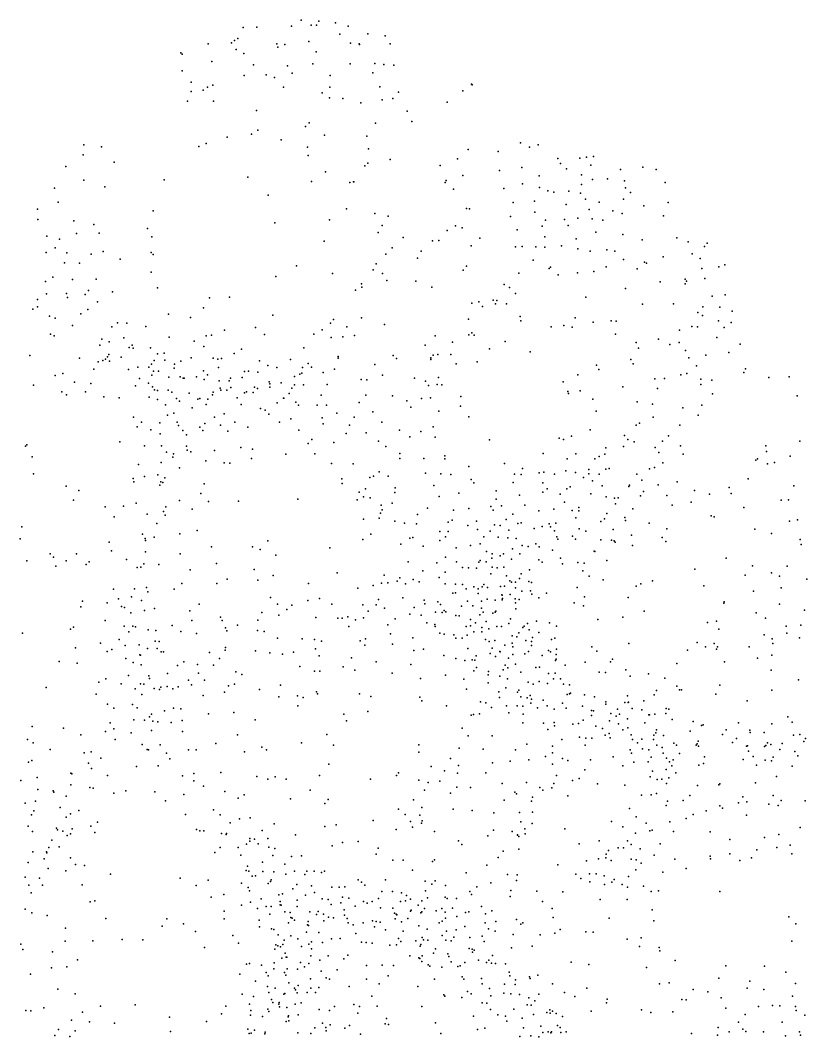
# Model space of a CAD drawing. Header units: millimetres. Extents: x -60275265 to 22802890, y -38578442 to 24337084.
# Drawn here: x -18734378 to -16140378, y -18662304 to -15312304 of the extents above; entities that cross this region are included whole.
import ezdxf

# ---------------------------------------------------------------- set-up
doc = ezdxf.new("R2010")
doc.units = ezdxf.units.MM
doc.header["$MEASUREMENT"] = 0
doc.layers.add('particles', color=7, linetype='Continuous', true_color=0x000000)

msp = doc.modelspace()

# ---------------------------------------------------------------- linework, layer by layer
at = {"layer": 'particles', "color": 93, "true_color": 0x67d435}
for p in [(-17999378, -15336304), (-17954378, -15334304), (-17839378, -15331304), (-17808378, -15312304), (-17775378, -15328304), (-17757378, -15328304), (-17749378, -15315304), (-17694378, -15320304), (-17653378, -15331304), (-18017378, -15372304), (-17680378, -15358304), (-17588378, -15357304), (-17530378, -15363304), (-18114378, -15390304), (-18037378, -15386304), (-18028378, -15378304), (-18022378, -15408304), (-17888378, -15389304), (-17884378, -15401304), (-17861378, -15392304), (-17782378, -15382304), (-17645378, -15387304), (-17616378, -15389304), (-17615378, -15392304), (-17514378, -15390304), (-18204378, -15419304), (-18200378, -15423304), (-17997378, -15421304), (-17758378, -15416304), (-18102378, -15448304), (-17965378, -15459304), (-17853378, -15462304), (-17769378, -15455304), (-17646378, -15455304), (-17565378, -15454304), (-17535378, -15458304), (-17502378, -15460304), (-18200378, -15479304), (-17996378, -15494304), (-17923378, -15492304), (-17895378, -15500304), (-17837378, -15486304), (-17712378, -15494304), (-17571378, -15485304), (-18170378, -15516304), (-18131378, -15542304), (-18117378, -15532304), (-18099378, -15526304), (-17866378, -15532304), (-17713378, -15532304), (-17548378, -15531304), (-17246378, -15522304), (-17243378, -15525304), (-18170378, -15547304), (-17738378, -15551304), (-17714378, -15568304), (-17670378, -15570304), (-17540378, -15574304), (-17505378, -15570304), (-17487378, -15549304), (-17274378, -15544304), (-18183378, -15579304), (-18097378, -15578304), (-17955378, -15609304), (-17611378, -15584304), (-17326378, -15582304), (-17458378, -15611304), (-17950378, -15674304), (-17793378, -15662304), (-17781378, -15650304), (-17562378, -15651304), (-17442378, -15645304), (-18052378, -15697304), (-17971378, -15687304), (-17874378, -15706304), (-17731378, -15690304), (-17591378, -15694304), (-18524378, -15722304), (-18466378, -15729304), (-18145378, -15728304), (-18121378, -15718304), (-17787378, -15730304), (-17585378, -15736304), (-17257378, -15738304), (-17158378, -15744304), (-17084378, -15716304), (-17054378, -15730304), (-17026378, -15722304), (-18527378, -15755304), (-17785378, -15757304), (-17514378, -15771304), (-17292378, -15769304), (-16961378, -15767304), (-16888378, -15766304), (-16866378, -15763304), (-16843378, -15761304), (-18584378, -15794304), (-18424378, -15779304), (-17727378, -15811304), (-17597378, -15792304), (-17588378, -15783304), (-17349378, -15791304), (-17153378, -15807304), (-17080378, -15797304), (-16952378, -15784304), (-16932378, -15802304), (-16852378, -15789304), (-16754378, -15804304), (-16680378, -15796304), (-16637378, -15804304), (-18525378, -15839304), (-18260378, -15838304), (-17984378, -15829304), (-17774378, -15843304), (-17635378, -15844304), (-17634378, -15844304), (-17329378, -15840304), (-17274378, -15823304), (-17022378, -15825304), (-16883378, -15821304), (-16846378, -15837304), (-16797378, -15834304), (-16741378, -15841304), (-18621378, -15865304), (-18455378, -15861304), (-17647378, -15846304), (-17333378, -15847304), (-17305378, -15868304), (-17139378, -15866304), (-17077378, -15851304), (-17021378, -15863304), (-16994378, -15874304), (-16974378, -15878304), (-16925378, -15875304), (-16883378, -15853304), (-16738378, -15864304), (-16607378, -15847304), (-18609378, -15911304), (-17916378, -15888304), (-17108378, -15912304), (-17038378, -15908304), (-16886378, -15882304), (-16870378, -15902304), (-16825378, -15911304), (-16744378, -15901304), (-16721378, -15879304), (-18677378, -15934304), (-18296378, -15940304), (-17658378, -15933304), (-17262378, -15932304), (-17252378, -15933304), (-17037378, -15944304), (-16933378, -15919304), (-16857378, -15936304), (-16780378, -15940304), (-16677378, -15924304), (-16597378, -15913304), (-18676378, -15969304), (-18557378, -15973304), (-17714378, -15970304), (-17565378, -15949304), (-17521378, -15958304), (-17117378, -15959304), (-17002378, -15971304), (-16939378, -15968304), (-16895378, -15964304), (-16848378, -15966304), (-16813378, -15971304), (-16749378, -15949304), (-16612378, -15956304), (-18491378, -15985304), (-18314378, -15998304), (-17894378, -15980304), (-17554378, -16011304), (-17540378, -15988304), (-17326378, -16005304), (-17299378, -15989304), (-17276378, -15996304), (-17095378, -16003304), (-17013378, -15991304), (-16927378, -15988304), (-16836378, -16010304), (-18647378, -16023304), (-18605378, -16033304), (-18549378, -16015304), (-18474378, -16014304), (-18300378, -16026304), (-17732378, -16040304), (-17471378, -16028304), (-17374378, -16039304), (-17353378, -16038304), (-17218378, -16030304), (-17004378, -16026304), (-16900378, -16032304), (-16746378, -16018304), (-16683378, -16035304), (-16568378, -16029304), (-16531378, -16042304), (-18649378, -16077304), (-18619378, -16062304), (-18580378, -16078304), (-18461378, -16074304), (-18302378, -16077304), (-17507378, -16062304), (-17412378, -16073304), (-17247378, -16055304), (-17100378, -16059304), (-17078378, -16057304), (-17033378, -16059304), (-17004378, -16060304), (-16949378, -16055304), (-16895378, -16065304), (-16854378, -16073304), (-16799378, -16068304), (-16773378, -16073304), (-16477378, -16058304), (-16468378, -16047304), (-18588378, -16111304), (-18539378, -16112304), (-18500378, -16083304), (-18405378, -16099304), (-18296378, -16084304), (-17528378, -16083304), (-17424378, -16096304), (-17042378, -16102304), (-16744378, -16100304), (-16675378, -16109304), (-16668378, -16112304), (-16613378, -16092304), (-16518378, -16082304), (-16491378, -16097304), (-18302378, -16142304), (-17823378, -16121304), (-17570378, -16134304), (-17560378, -16115304), (-17273378, -16135304), (-17262378, -16122304), (-17089378, -16145304), (-16990378, -16130304), (-16985378, -16126304), (-16896378, -16144304), (-16842378, -16140304), (-16802378, -16125304), (-16699378, -16131304), (-16486378, -16130304), (-16430378, -16124304), (-16410378, -16118304), (-18651378, -16173304), (-18627378, -16159304), (-18562378, -16166304), (-18484378, -16165304), (-17891378, -16156304), (-17704378, -16147304), (-17608378, -16180304), (-17539378, -16147304), (-17525378, -16170304), (-17429378, -16172304), (-16960378, -16151304), (-16623378, -16174304), (-16541378, -16165304), (-16537378, -16172304), (-16476378, -16163304), (-18582378, -16212304), (-18509378, -16202304), (-18430378, -16207304), (-18281378, -16194304), (-17628378, -16201304), (-17607378, -16191304), (-17376378, -16191304), (-17138378, -16183304), (-17120378, -16193304), (-17100378, -16212304), (-16738378, -16196304), (-16541378, -16181304), (-18677378, -16232304), (-18648378, -16214304), (-18578378, -16226304), (-18520378, -16216304), (-18479378, -16240304), (-18110378, -16227304), (-18044378, -16224304), (-17245378, -16244304), (-17222378, -16240304), (-17174378, -16234304), (-17166378, -16247304), (-17162378, -16235304), (-17130378, -16246304), (-16869378, -16225304), (-16579378, -16247304), (-16452378, -16221304), (-16409378, -16217304), (-18693378, -16264304), (-18677378, -16256304), (-18534378, -16279304), (-18511378, -16265304), (-18130378, -16260304), (-17209378, -16255304), (-16682378, -16248304), (-16499378, -16275304), (-16483378, -16256304), (-16427378, -16257304), (-16386378, -16271304), (-18638378, -16287304), (-18619378, -16294304), (-18413378, -16309304), (-18383378, -16310304), (-18245378, -16281304), (-18173378, -16291304), (-17901378, -16284304), (-17711378, -16310304), (-17701378, -16298304), (-17608378, -16293304), (-17256378, -16297304), (-17085378, -16288304), (-17083378, -16302304), (-16904378, -16293304), (-16844378, -16307304), (-16785378, -16303304), (-16769378, -16304304), (-16484378, -16285304), (-16431378, -16302304), (-16389378, -16308304), (-18634378, -16346304), (-18562378, -16318304), (-18432378, -16322304), (-18320378, -16321304), (-18060378, -16333304), (-17958378, -16325304), (-17766378, -16346304), (-17738378, -16332304), (-17657378, -16322304), (-17533378, -16315304), (-17245378, -16342304), (-16983378, -16322304), (-16941378, -16318304), (-16914378, -16323304), (-16771378, -16346304), (-16560378, -16333304), (-16519378, -16321304), (-16500378, -16322304), (-16412378, -16324304), (-18622378, -16352304), (-18465378, -16363304), (-18441378, -16372304), (-18393378, -16359304), (-18243378, -16356304), (-18160378, -16369304), (-18121378, -16352304), (-18103378, -16350304), (-17928378, -16348304), (-17709378, -16357304), (-17670378, -16355304), (-17632378, -16351304), (-17366378, -16352304), (-17308378, -16373304), (-17255378, -16349304), (-17237378, -16350304), (-17135378, -16371304), (-16702378, -16374304), (-16629378, -16363304), (-16591378, -16380304), (-16561378, -16374304), (-16436378, -16357304), (-16359378, -16379304), (-18472378, -16383304), (-18442378, -16414304), (-18375378, -16390304), (-18365378, -16383304), (-18362378, -16393304), (-18304378, -16392304), (-18282378, -16411304), (-18259378, -16409304), (-18129378, -16387304), (-18029378, -16410304), (-18004378, -16396304), (-17799378, -16391304), (-17398378, -16383304), (-17357378, -16413304), (-17314378, -16413304), (-17186378, -16395304), (-17052378, -16405304), (-16695378, -16393304), (-16540378, -16400304), (-16397378, -16407304), (-18703378, -16417304), (-18539378, -16426304), (-18477378, -16438304), (-18462378, -16433304), (-18453378, -16429304), (-18446378, -16421304), (-18440378, -16435304), (-18401378, -16422304), (-18301378, -16445304), (-18293378, -16433304), (-18257378, -16432304), (-18225378, -16445304), (-18204378, -16435304), (-18170378, -16425304), (-18098378, -16426304), (-18082378, -16429304), (-18070378, -16427304), (-17945378, -16434304), (-17843378, -16430304), (-17785378, -16443304), (-17686378, -16420304), (-17686378, -16426304), (-17564378, -16446304), (-17504378, -16417304), (-17493378, -16427304), (-17380378, -16425304), (-17380378, -16430304), (-17372378, -16416304), (-17296378, -16444304), (-17227378, -16438304), (-16720378, -16430304), (-16712378, -16444304), (-16529378, -16424304), (-16473378, -16416304), (-18594378, -16476304), (-18492378, -16462304), (-18377378, -16463304), (-18346378, -16455304), (-18310378, -16455304), (-18295378, -16468304), (-18278378, -16468304), (-18227378, -16458304), (-18130378, -16467304), (-18116378, -16481304), (-18080378, -16456304), (-17995378, -16470304), (-17981378, -16468304), (-17950378, -16472304), (-17918378, -16450304), (-17888378, -16456304), (-17812378, -16478304), (-17805378, -16475304), (-17803378, -16456304), (-17773378, -16455304), (-17735378, -16473304), (-17698378, -16462304), (-16895378, -16480304), (-16833378, -16449304), (-16826378, -16463304), (-16555378, -16481304), (-16535378, -16476304), (-16504378, -16451304), (-16347378, -16473304), (-16342378, -16461304), (-18690378, -16515304), (-18619378, -16483304), (-18555378, -16505304), (-18501378, -16509304), (-18341378, -16493304), (-18311378, -16508304), (-18300378, -16482304), (-18244378, -16488304), (-18207378, -16487304), (-18197378, -16491304), (-18193378, -16492304), (-18153378, -16487304), (-18128378, -16496304), (-18078378, -16500304), (-18045378, -16500304), (-18041378, -16491304), (-18002378, -16489304), (-17913378, -16504304), (-17911378, -16510304), (-17873378, -16507304), (-17829378, -16486304), (-17829378, -16514304), (-17800378, -16513304), (-17722378, -16512304), (-17610378, -16496304), (-17591378, -16497304), (-17539378, -16482304), (-17434378, -16492304), (-17397378, -16501304), (-17359378, -16512304), (-17354378, -16489304), (-17344378, -16514304), (-16943378, -16504304), (-16641378, -16494304), (-16609378, -16493304), (-16489378, -16495304), (-16489378, -16512304), (-16453378, -16498304), (-16265378, -16489304), (-16198378, -16487304), (-18597378, -16537304), (-18582378, -16546304), (-18519378, -16537304), (-18354378, -16517304), (-18298378, -16520304), (-18291378, -16530304), (-18282378, -16532304), (-18246378, -16531304), (-18234378, -16538304), (-18177378, -16541304), (-18100378, -16546304), (-18098378, -16538304), (-18075378, -16524304), (-18072378, -16531304), (-18053378, -16531304), (-18040378, -16522304), (-17994378, -16540304), (-17988378, -16536304), (-17966378, -16539304), (-17961378, -16521304), (-17952378, -16525304), (-17911378, -16521304), (-17847378, -16542304), (-17838378, -16524304), (-17742378, -16547304), (-17594378, -16548304), (-17387378, -16516304), (-16928378, -16535304), (-16926378, -16542304), (-16887378, -16533304), (-16746378, -16520304), (-16632378, -16526304), (-16451378, -16543304), (-18458378, -16553304), (-18408378, -16556304), (-18309378, -16554304), (-18281378, -16562304), (-18255378, -16579304), (-18219378, -16558304), (-18209378, -16567304), (-18148378, -16561304), (-18142378, -16558304), (-18121378, -16578304), (-18115378, -16561304), (-18019378, -16556304), (-18005378, -16578304), (-17887378, -16573304), (-17866378, -16557304), (-17865378, -16557304), (-17825378, -16571304), (-17816378, -16580304), (-17755378, -16580304), (-17724378, -16581304), (-17616378, -16572304), (-17506378, -16550304), (-17459378, -16566304), (-17411378, -16558304), (-17381378, -16556304), (-17281378, -16552304), (-16845378, -16561304), (-16699378, -16570304), (-16649378, -16577304), (-16486378, -16580304), (-16171378, -16550304), (-18249378, -16613304), (-18228378, -16607304), (-18167378, -16589304), (-18061378, -16609304), (-17942378, -16592304), (-17926378, -16597304), (-17914378, -16610304), (-17690378, -16607304), (-17571378, -16602304), (-17446378, -16587304), (-17353378, -16600304), (-17282378, -16584304), (-16834378, -16600304), (-16549378, -16589304), (-16498378, -16613304), (-18361378, -16620304), (-18334378, -16636304), (-18274378, -16639304), (-18217378, -16637304), (-18212378, -16648304), (-18125378, -16641304), (-18093378, -16620304), (-18074378, -16646304), (-18026378, -16636304), (-17879378, -16636304), (-17842378, -16625304), (-17738378, -16622304), (-17735378, -16642304), (-17648378, -16646304), (-17633378, -16620304), (-17542378, -16636304), (-17254378, -16619304), (-16702378, -16646304), (-16691378, -16640304), (-16646378, -16620304), (-16559378, -16646304), (-18349378, -16652304), (-18303378, -16662304), (-18273378, -16675304), (-18198378, -16664304), (-18186378, -16678304), (-18142378, -16653304), (-18132378, -16664304), (-18049378, -16666304), (-17984378, -16653304), (-17815378, -16663304), (-17659378, -16674304), (-17593378, -16672304), (-17483378, -16663304), (-17413378, -16667304), (-17372378, -16652304), (-16854378, -16662304), (-16741378, -16680304), (-16596378, -16682304), (-18717378, -16716304), (-18713378, -16711304), (-18406378, -16701304), (-18324378, -16715304), (-18268378, -16714304), (-18186378, -16716304), (-17785378, -16707304), (-17772378, -16694304), (-17700378, -16704304), (-17553378, -16699304), (-17449378, -16685304), (-17365378, -16686304), (-17186378, -16695304), (-16956378, -16689304), (-16942378, -16694304), (-16916378, -16683304), (-16730378, -16694304), (-16709378, -16701304), (-16616378, -16699304), (-16556378, -16715304), (-16275378, -16714304), (-16163378, -16699304), (-18252378, -16735304), (-18229378, -16741304), (-18184378, -16729304), (-18171378, -16734304), (-18093378, -16730304), (-18007378, -16720304), (-17968378, -16725304), (-17858378, -16742304), (-17763378, -16741304), (-17528378, -16717304), (-17482378, -16740304), (-17334378, -16747304), (-17009378, -16740304), (-16902378, -16741304), (-16806378, -16742304), (-16803378, -16721304), (-16744378, -16717304), (-16640378, -16720304), (-16628378, -16736304), (-16548378, -16742304), (-16273378, -16733304), (-16194378, -16749304), (-18695378, -16751304), (-18344378, -16776304), (-18269378, -16770304), (-18231378, -16752304), (-18122378, -16764304), (-18062378, -16771304), (-18043378, -16772304), (-17971378, -16756304), (-17708378, -16773304), (-17636378, -16774304), (-17482378, -16756304), (-17403378, -16756304), (-17334378, -16757304), (-17255378, -16783304), (-17137378, -16773304), (-16930378, -16757304), (-16839378, -16757304), (-16825378, -16750304), (-16615378, -16771304), (-16308378, -16762304), (-16302378, -16757304), (-16269378, -16774304), (-16246378, -16770304), (-18691378, -16807304), (-18324378, -16816304), (-18280378, -16810304), (-18209378, -16787304), (-17569378, -16815304), (-17550378, -16800304), (-17521378, -16814304), (-17397378, -16805304), (-17347378, -16807304), (-17314378, -16809304), (-17104378, -16808304), (-17082378, -16809304), (-17077378, -16789304), (-17022378, -16804304), (-17007378, -16801304), (-16972378, -16808304), (-16934378, -16797304), (-16903378, -16802304), (-16859378, -16792304), (-16859378, -16807304), (-16824378, -16808304), (-16803378, -16791304), (-16792378, -16789304), (-16700378, -16808304), (-16658378, -16790304), (-16642378, -16786304), (-18583378, -16847304), (-18362378, -16822304), (-18360378, -16833304), (-18274378, -16844304), (-18270378, -16833304), (-18264378, -16835304), (-18257378, -16820304), (-18127378, -16840304), (-17673378, -16823304), (-17672378, -16839304), (-17581378, -16819304), (-17370378, -16845304), (-17247378, -16826304), (-17238378, -16837304), (-17108378, -16835304), (-17010378, -16836304), (-16920378, -16850304), (-16876378, -16819304), (-16846378, -16830304), (-16815378, -16846304), (-16727378, -16849304), (-16725378, -16844304), (-16684378, -16828304), (-16630378, -16843304), (-16567378, -16833304), (-16333378, -16823304), (-16182378, -16846304), (-18541378, -16862304), (-18139378, -16872304), (-17616378, -16867304), (-17602378, -16883304), (-17595378, -16856304), (-17499378, -16868304), (-17498378, -16853304), (-17352378, -16882304), (-17287378, -16871304), (-17164378, -16863304), (-17087378, -16877304), (-17010378, -16867304), (-16996378, -16856304), (-16953378, -16874304), (-16931378, -16856304), (-16852378, -16873304), (-16802378, -16883304), (-16688378, -16879304), (-16678378, -16865304), (-16601378, -16878304), (-16510378, -16862304), (-16461378, -16874304), (-16396378, -16852304), (-16389378, -16872304), (-18558378, -16894304), (-18454378, -16916304), (-18394378, -16913304), (-18352378, -16904304), (-18254378, -16916304), (-18209378, -16895304), (-18113378, -16898304), (-18014378, -16897304), (-17819378, -16890304), (-17623378, -16893304), (-17580378, -16886304), (-17544378, -16910304), (-17507378, -16904304), (-17182378, -16915304), (-17164378, -16890304), (-17147378, -16912304), (-17070378, -16910304), (-16939378, -16900304), (-16774378, -16887304), (-16771378, -16906304), (-16762378, -16886304), (-16584378, -16910304), (-16521378, -16900304), (-16224378, -16894304), (-16200378, -16893304), (-18424378, -16948304), (-18316378, -16940304), (-18262378, -16931304), (-18256378, -16943304), (-18167378, -16923304), (-17546378, -16937304), (-17540378, -16926304), (-17424378, -16941304), (-17391378, -16920304), (-17305378, -16927304), (-17255378, -16921304), (-17174378, -16927304), (-17109378, -16940304), (-17024378, -16929304), (-16974378, -16923304), (-16914378, -16928304), (-16892378, -16918304), (-16892378, -16929304), (-16799378, -16938304), (-16713378, -16922304), (-16455378, -16945304), (-16445378, -16949304), (-16347378, -16918304), (-18729378, -16982304), (-18284378, -16970304), (-17602378, -16956304), (-17550378, -16953304), (-17499378, -16963304), (-17467378, -16969304), (-17427378, -16972304), (-17323378, -16966304), (-17309378, -16960304), (-17258378, -16977304), (-17229378, -16963304), (-17170378, -16975304), (-17151378, -16977304), (-17131378, -16957304), (-17093378, -16971304), (-17082378, -16968304), (-17013378, -16980304), (-16989378, -16972304), (-16985378, -16982304), (-16967378, -16969304), (-16902378, -16952304), (-16819378, -16964304), (-16807378, -16955304), (-16740378, -16951304), (-16738378, -16961304), (-16660378, -16969304), (-16197378, -16963304), (-16170378, -16958304), (-18331378, -17006304), (-18292378, -17016304), (-18208378, -17005304), (-18151378, -16994304), (-17578378, -17006304), (-17439378, -17017304), (-17350378, -16997304), (-17331378, -17015304), (-17323378, -16997304), (-17226378, -16990304), (-17205378, -17015304), (-17184378, -16996304), (-17158378, -17016304), (-17122378, -16992304), (-17039378, -16987304), (-16972378, -16995304), (-16964378, -17015304), (-16913378, -17012304), (-16891378, -16988304), (-16868378, -16996304), (-16778378, -16990304), (-16718378, -17009304), (-16617378, -17017304), (-16601378, -16988304), (-16311378, -16989304), (-16256378, -17004304), (-18734378, -17021304), (-18441378, -17032304), (-18322378, -17020304), (-18321378, -17027304), (-18103378, -17047304), (-17968378, -17047304), (-17918378, -17028304), (-17713378, -17051304), (-17604378, -17023304), (-17479378, -17039304), (-17449378, -17019304), (-17405378, -17045304), (-17350378, -17027304), (-17296378, -17051304), (-17249378, -17043304), (-17217378, -17038304), (-17126378, -17018304), (-17098378, -17020304), (-17078378, -17043304), (-17059378, -17046304), (-17034378, -17037304), (-17023378, -17047304), (-16961378, -17022304), (-16903378, -17022304), (-16819378, -17024304), (-16784378, -17025304), (-16775378, -17028304), (-16772378, -17032304), (-16715378, -17043304), (-16605378, -17030304), (-16162378, -17023304), (-16158378, -17040304), (-18635378, -17070304), (-18624378, -17081304), (-18549378, -17070304), (-18433378, -17061304), (-18321378, -17064304), (-18207378, -17070304), (-17943378, -17056304), (-17891378, -17075304), (-17331378, -17082304), (-17196378, -17063304), (-17178378, -17071304), (-17151378, -17077304), (-17140378, -17071304), (-17110378, -17054304), (-17086378, -17071304), (-16979378, -17058304), (-16841378, -17062304), (-16839378, -17063304), (-18712378, -17094304), (-18617378, -17111304), (-18583378, -17094304), (-18517378, -17106304), (-18507378, -17097304), (-18384378, -17089304), (-18349378, -17116304), (-18336378, -17114304), (-18326378, -17103304), (-18277378, -17106304), (-18087378, -17102304), (-17455378, -17097304), (-17360378, -17100304), (-17295378, -17097304), (-17275378, -17116304), (-17256378, -17117304), (-17229378, -17118304), (-17221378, -17098304), (-17217378, -17093304), (-17197378, -17097304), (-17179378, -17085304), (-17178378, -17114304), (-17161378, -17117304), (-17139378, -17114304), (-17114378, -17088304), (-17024378, -17090304), (-17013378, -17098304), (-16952378, -17085304), (-16945378, -17103304), (-16895378, -17099304), (-16874378, -17101304), (-16799378, -17092304), (-16406378, -17085304), (-16319378, -17110304), (-16204378, -17111304), (-18174378, -17123304), (-17963378, -17122304), (-17900378, -17142304), (-17689378, -17133304), (-17534378, -17141304), (-17482378, -17150304), (-17406378, -17126304), (-17352378, -17149304), (-17332378, -17131304), (-17182378, -17136304), (-17130378, -17143304), (-17082378, -17136304), (-17054378, -17123304), (-16878378, -17127304), (-16858378, -17144304), (-16509378, -17121304), (-16343378, -17141304), (-16256378, -17133304), (-16230378, -17144304), (-18318378, -17181304), (-18201378, -17168304), (-18086378, -17168304), (-18052378, -17154304), (-17951378, -17157304), (-17783378, -17168304), (-17621378, -17184304), (-17570378, -17175304), (-17543378, -17167304), (-17522378, -17166304), (-17491378, -17161304), (-17463378, -17169304), (-17438378, -17155304), (-17418378, -17163304), (-17333378, -17169304), (-17298378, -17170304), (-17275378, -17172304), (-17238378, -17179304), (-17210378, -17179304), (-17205378, -17172304), (-17193378, -17182304), (-17150378, -17178304), (-17137378, -17177304), (-17119378, -17159304), (-17114378, -17164304), (-17101378, -17164304), (-17100378, -17183304), (-17087378, -17152304), (-17057378, -17162304), (-17048378, -17165304), (-16897378, -17182304), (-16811378, -17156304), (-16703378, -17177304), (-16687378, -17169304), (-16649378, -17160304), (-16479378, -17176304), (-16224378, -17183304), (-16140378, -17154304), (-18427378, -17187304), (-18367378, -17212304), (-18357378, -17186304), (-18313378, -17196304), (-18227378, -17187304), (-17909378, -17214304), (-17747378, -17218304), (-17472378, -17216304), (-17307378, -17200304), (-17299378, -17199304), (-17263378, -17186304), (-17224378, -17186304), (-17224378, -17201304), (-17146378, -17206304), (-17144378, -17207304), (-17143378, -17218304), (-17118378, -17204304), (-17080378, -17194304), (-17051378, -17192304), (-17047378, -17203304), (-17024378, -17216304), (-16998378, -17200304), (-16873378, -17212304), (-16729378, -17214304), (-16315378, -17194304), (-18534378, -17245304), (-18529378, -17226304), (-18448378, -17232304), (-18410378, -17219304), (-18400378, -17244304), (-18390378, -17247304), (-18334378, -17224304), (-18291378, -17251304), (-18144378, -17236304), (-17886378, -17236304), (-17838378, -17240304), (-17786378, -17224304), (-17706378, -17236304), (-17604378, -17239304), (-17560378, -17239304), (-17553378, -17221304), (-17533378, -17250304), (-17435378, -17247304), (-17402378, -17223304), (-17400378, -17235304), (-17357378, -17229304), (-17348378, -17237304), (-17279378, -17243304), (-17259378, -17227304), (-17241378, -17242304), (-17213378, -17226304), (-17213378, -17250304), (-17194378, -17220304), (-17168378, -17223304), (-17145378, -17222304), (-17102378, -17219304), (-17100378, -17232304), (-17099378, -17252304), (-17088378, -17221304), (-16907378, -17232304), (-16876378, -17242304), (-16413378, -17233304), (-16412378, -17229304), (-16230378, -17236304), (-18369378, -17265304), (-18324378, -17257304), (-18175378, -17258304), (-18074378, -17279304), (-17937378, -17264304), (-17881378, -17273304), (-17855378, -17254304), (-17759378, -17280304), (-17687378, -17283304), (-17672378, -17283304), (-17654378, -17278304), (-17602378, -17281304), (-17587378, -17260304), (-17497378, -17285304), (-17449378, -17269304), (-17412378, -17273304), (-17364378, -17263304), (-17342378, -17264304), (-17336378, -17257304), (-17330378, -17262304), (-17297378, -17274304), (-17286378, -17275304), (-17218378, -17272304), (-17207378, -17263304), (-17175378, -17266304), (-17168378, -17263304), (-17165378, -17259304), (-17117378, -17285304), (-16746378, -17279304), (-16676378, -17259304), (-16307378, -17265304), (-16276378, -17283304), (-16147378, -17256304), (-18568378, -17319304), (-18559378, -17312304), (-18454378, -17290304), (-18391378, -17309304), (-18363378, -17309304), (-18354378, -17311304), (-18233378, -17307304), (-18168378, -17290304), (-18068378, -17290304), (-18057378, -17314304), (-18018378, -17306304), (-17950378, -17289304), (-17650378, -17310304), (-17628378, -17288304), (-17522378, -17305304), (-17393378, -17298304), (-17367378, -17303304), (-17365378, -17310304), (-17263378, -17310304), (-17249378, -17287304), (-17249378, -17308304), (-17233378, -17298304), (-17212378, -17313304), (-17197378, -17293304), (-17189378, -17318304), (-17162378, -17310304), (-17147378, -17310304), (-17122378, -17300304), (-17076378, -17313304), (-17072378, -17309304), (-17061378, -17300304), (-17031378, -17292304), (-16988378, -17298304), (-16965378, -17309304), (-16829378, -17287304), (-16467378, -17297304), (-16438378, -17292304), (-16430378, -17319304), (-16208378, -17309304), (-16159378, -17306304), (-18727378, -17332304), (-18376378, -17328304), (-18312378, -17321304), (-18287378, -17323304), (-18205378, -17327304), (-18153378, -17333304), (-18053378, -17324304), (-17952378, -17323304), (-17930378, -17326304), (-17886378, -17348304), (-17804378, -17351304), (-17595378, -17351304), (-17513378, -17334304), (-17439378, -17347304), (-17350378, -17332304), (-17336378, -17335304), (-17304378, -17338304), (-17297378, -17348304), (-17277378, -17349304), (-17260378, -17339304), (-17238378, -17328304), (-17212378, -17328304), (-17111378, -17341304), (-17096378, -17344304), (-17090378, -17331304), (-17055378, -17321304), (-17044378, -17346304), (-17024378, -17330304), (-16971378, -17348304), (-16280378, -17338304), (-16254378, -17351304), (-16205378, -17332304), (-16164378, -17347304), (-18552378, -17380304), (-18469378, -17365304), (-18432378, -17386304), (-18408378, -17353304), (-18388378, -17373304), (-18342378, -17370304), (-18314378, -17382304), (-18289378, -17358304), (-18283378, -17383304), (-18276378, -17359304), (-18057378, -17379304), (-17764378, -17353304), (-17760378, -17384304), (-17741378, -17358304), (-17613378, -17357304), (-17598378, -17371304), (-17506378, -17368304), (-17404378, -17385304), (-17258378, -17383304), (-17199378, -17353304), (-17187378, -17359304), (-17178378, -17381304), (-17169378, -17356304), (-17136378, -17372304), (-17112378, -17365304), (-17109378, -17377304), (-17066378, -17356304), (-17048378, -17360304), (-17048378, -17373304), (-16982378, -17353304), (-16965378, -17385304), (-16849378, -17377304), (-16727378, -17366304), (-16501378, -17363304), (-16474378, -17377304), (-16445378, -17366304), (-16437378, -17385304), (-16434378, -17377304), (-16330378, -17377304), (-16252378, -17366304), (-18448378, -17392304), (-18386378, -17415304), (-18340378, -17403304), (-18338378, -17405304), (-18269378, -17393304), (-18262378, -17394304), (-18110378, -17396304), (-18077378, -17415304), (-18058378, -17388304), (-17958378, -17390304), (-17911378, -17397304), (-17869378, -17401304), (-17833378, -17395304), (-17748378, -17407304), (-17641378, -17413304), (-17436378, -17389304), (-17337378, -17406304), (-17297378, -17415304), (-17230378, -17407304), (-17184378, -17399304), (-17166378, -17409304), (-17152378, -17392304), (-17151378, -17394304), (-17124378, -17414304), (-17109378, -17402304), (-17070378, -17400304), (-17058378, -17392304), (-17013378, -17406304), (-16992378, -17389304), (-16985378, -17394304), (-16966378, -17402304), (-16966378, -17418304), (-16832378, -17391304), (-16781378, -17418304), (-16533378, -17388304), (-16302378, -17414304), (-16255378, -17405304), (-18606378, -17425304), (-18547378, -17431304), (-18362378, -17429304), (-18335378, -17436304), (-18215378, -17439304), (-18195378, -17426304), (-18149378, -17435304), (-18097378, -17437304), (-17812378, -17442304), (-17669378, -17443304), (-17560378, -17426304), (-17446378, -17435304), (-17268378, -17422304), (-17243378, -17420304), (-17235378, -17421304), (-17229378, -17445304), (-17141378, -17453304), (-17135378, -17437304), (-17126378, -17446304), (-17101378, -17434304), (-17033378, -17445304), (-17021378, -17444304), (-16969378, -17422304), (-16937378, -17437304), (-16871378, -17428304), (-16787378, -17427304), (-16737378, -17453304), (-16568378, -17432304), (-16411378, -17426304), (-18452378, -17483304), (-18377378, -17471304), (-18377378, -17472304), (-18310378, -17473304), (-18308378, -17481304), (-18249378, -17465304), (-18146378, -17464304), (-18023378, -17459304), (-18003378, -17468304), (-17764378, -17457304), (-17746378, -17457304), (-17631378, -17454304), (-17507378, -17464304), (-17414378, -17481304), (-17331378, -17470304), (-17271378, -17484304), (-17238378, -17456304), (-17191378, -17469304), (-17190378, -17458304), (-17152378, -17474304), (-17127378, -17482304), (-17083378, -17461304), (-16992378, -17465304), (-16975378, -17482304), (-16970378, -17464304), (-16952378, -17483304), (-16825378, -17460304), (-16804378, -17462304), (-16722378, -17474304), (-16662378, -17466304), (-16608378, -17480304), (-16257378, -17454304), (-16167378, -17486304), (-18649378, -17511304), (-18475378, -17494304), (-18401378, -17499304), (-18355378, -17515304), (-18337378, -17499304), (-18326378, -17500304), (-18292378, -17514304), (-18275378, -17518304), (-18270378, -17510304), (-18250378, -17508304), (-18231378, -17515304), (-18213378, -17509304), (-18179378, -17487304), (-18169378, -17502304), (-18126378, -17487304), (-18047378, -17506304), (-18028378, -17500304), (-17945378, -17518304), (-17876378, -17503304), (-17262378, -17517304), (-17191378, -17496304), (-17132378, -17512304), (-17090378, -17520304), (-17059378, -17493304), (-17042378, -17500304), (-17022378, -17491304), (-16995378, -17498304), (-16942378, -17500304), (-16922378, -17502304), (-16568378, -17507304), (-16560378, -17519304), (-16553378, -17519304), (-16427378, -17503304), (-16255378, -17520304), (-18484378, -17533304), (-18333378, -17534304), (-18131378, -17538304), (-18060378, -17527304), (-17881378, -17542304), (-17820378, -17539304), (-17801378, -17544304), (-17757378, -17525304), (-17754378, -17532304), (-17615378, -17532304), (-17578378, -17541304), (-17416378, -17543304), (-17155378, -17525304), (-17153378, -17544304), (-17094378, -17527304), (-17083378, -17542304), (-17062378, -17545304), (-17052378, -17537304), (-17048378, -17549304), (-17009378, -17553304), (-16930378, -17534304), (-16922378, -17532304), (-16919378, -17530304), (-16873378, -17535304), (-16840378, -17542304), (-16731378, -17539304), (-16643378, -17535304), (-16635378, -17521304), (-16440378, -17533304), (-18446378, -17566304), (-18426378, -17579304), (-18364378, -17567304), (-18349378, -17578304), (-18229378, -17579304), (-18204378, -17581304), (-17818378, -17571304), (-17409378, -17555304), (-17328378, -17572304), (-17216378, -17558304), (-17198378, -17562304), (-17180378, -17577304), (-17130378, -17572304), (-17095378, -17571304), (-17076378, -17573304), (-17050378, -17563304), (-17028378, -17578304), (-16996378, -17571304), (-16973378, -17582304), (-16945378, -17563304), (-16933378, -17579304), (-16879378, -17573304), (-16850378, -17587304), (-16803378, -17558304), (-16803378, -17566304), (-16764378, -17582304), (-16740378, -17561304), (-16729378, -17560304), (-16728378, -17559304), (-16716378, -17580304), (-16684378, -17585304), (-16677378, -17555304), (-16603378, -17580304), (-16595378, -17583304), (-16336378, -17555304), (-18360378, -17618304), (-18324378, -17619304), (-18308378, -17608304), (-18301378, -17599304), (-18258378, -17588304), (-18200378, -17620304), (-18113378, -17598304), (-18030378, -17594304), (-17959378, -17618304), (-17667378, -17599304), (-17588378, -17590304), (-17247378, -17602304), (-17239378, -17600304), (-17219378, -17598304), (-17122378, -17595304), (-17075378, -17599304), (-16877378, -17619304), (-16850378, -17603304), (-16843378, -17588304), (-16786378, -17597304), (-16768378, -17606304), (-16757378, -17599304), (-16731378, -17614304), (-16661378, -17601304), (-16658378, -17601304), (-16641378, -17599304), (-16605378, -17597304), (-16584378, -17617304), (-16202378, -17608304), (-18695378, -17640304), (-18592378, -17645304), (-18438378, -17627304), (-18426378, -17647304), (-18301378, -17653304), (-18297378, -17622304), (-18280378, -17624304), (-18236378, -17626304), (-17658378, -17621304), (-17276378, -17645304), (-17076378, -17627304), (-17008378, -17629304), (-16994378, -17649304), (-16973378, -17626304), (-16972378, -17637304), (-16911378, -17632304), (-16893378, -17630304), (-16835378, -17639304), (-16814378, -17646304), (-16791378, -17621304), (-16761378, -17631304), (-16747378, -17651304), (-16730378, -17644304), (-16674378, -17628304), (-16635378, -17651304), (-16514378, -17623304), (-16487378, -17636304), (-16482378, -17634304), (-16406378, -17651304), (-16365378, -17627304), (-16327378, -17652304), (-16255378, -17631304), (-16188378, -17625304), (-18710378, -17683304), (-18534378, -17667304), (-18453378, -17656304), (-18421378, -17683304), (-18368378, -17660304), (-18199378, -17656304), (-18018378, -17667304), (-17723378, -17666304), (-17257378, -17670304), (-17177378, -17670304), (-16948378, -17682304), (-16889378, -17675304), (-16869378, -17678304), (-16849378, -17678304), (-16805378, -17668304), (-16792378, -17663304), (-16788378, -17677304), (-16719378, -17667304), (-16715378, -17683304), (-16684378, -17681304), (-16645378, -17683304), (-16644378, -17668304), (-16638378, -17660304), (-16612378, -17669304), (-16524378, -17655304), (-16418378, -17666304), (-16372378, -17679304), (-16326378, -17659304), (-16280378, -17659304), (-16183378, -17668304), (-16163378, -17666304), (-16144378, -17679304), (-18692378, -17694304), (-18635378, -17715304), (-18332378, -17699304), (-18316378, -17715304), (-18311378, -17716304), (-18273378, -17700304), (-18179378, -17716304), (-18154378, -17717304), (-18089378, -17696304), (-17937378, -17708304), (-17922378, -17717304), (-17806378, -17693304), (-17701378, -17701304), (-17419378, -17700304), (-17286378, -17711304), (-17207378, -17714304), (-17101378, -17717304), (-17063378, -17698304), (-16979378, -17704304), (-16871378, -17701304), (-16722378, -17717304), (-16698378, -17693304), (-16682378, -17713304), (-16661378, -17716304), (-16634378, -17701304), (-16617378, -17709304), (-16578378, -17695304), (-16569378, -17701304), (-16505378, -17701304), (-16501378, -17697304), (-16498378, -17688304), (-16497378, -17705304), (-16385378, -17692304), (-16339378, -17704304), (-16335378, -17703304), (-16332378, -17721304), (-16279378, -17706304), (-16275378, -17702304), (-16269378, -17694304), (-16258378, -17699304), (-16229378, -17715304), (-16221378, -17696304), (-16149378, -17689304), (-18696378, -17752304), (-18523378, -17726304), (-18500378, -17723304), (-18468378, -17744304), (-18252378, -17727304), (-18241378, -17746304), (-17995378, -17723304), (-17419378, -17724304), (-17315378, -17745304), (-17118378, -17754304), (-17057378, -17750304), (-17002378, -17739304), (-16979378, -17726304), (-16945378, -17745304), (-16928378, -17752304), (-16853378, -17750304), (-16778378, -17740304), (-16718378, -17728304), (-16653378, -17741304), (-16613378, -17728304), (-16602378, -17744304), (-16580378, -17750304), (-16560378, -17729304), (-16477378, -17740304), (-16350378, -17748304), (-16317378, -17738304), (-16277378, -17751304), (-16256378, -17753304), (-16251378, -17741304), (-16179378, -17722304), (-16169378, -17736304), (-18707378, -17757304), (-18509378, -17761304), (-18499378, -17778304), (-18351378, -17771304), (-18279378, -17769304), (-17716378, -17764304), (-17379378, -17772304), (-17335378, -17786304), (-17289378, -17768304), (-17176378, -17759304), (-16978378, -17764304), (-16872378, -17782304), (-16747378, -17769304), (-16710378, -17757304), (-16663378, -17756304), (-16649378, -17787304), (-16603378, -17781304), (-16592378, -17756304), (-16585378, -17769304), (-16496378, -17767304), (-16480378, -17762304), (-16306378, -17767304), (-16188378, -17770304), (-18732378, -17818304), (-18678378, -17808304), (-18567378, -17794304), (-18564378, -17796304), (-18446378, -17801304), (-18199378, -17802304), (-18162378, -17795304), (-18162378, -17819304), (-18073378, -17791304), (-17954378, -17804304), (-17918378, -17813304), (-17893378, -17805304), (-17857378, -17813304), (-17747378, -17801304), (-17579378, -17813304), (-17493378, -17801304), (-17486378, -17792304), (-17419378, -17817304), (-17350378, -17820304), (-17292378, -17793304), (-17198378, -17792304), (-16965378, -17801304), (-16913378, -17818304), (-16890378, -17811304), (-16656378, -17805304), (-16633378, -17814304), (-16618378, -17813304), (-16595378, -17809304), (-16572378, -17792304), (-16240378, -17804304), (-18676378, -17847304), (-18626378, -17852304), (-18567378, -17832304), (-18505378, -17841304), (-18494378, -17843304), (-18386378, -17852304), (-18290378, -17855304), (-18130378, -17836304), (-18059378, -17854304), (-17778378, -17850304), (-17401378, -17849304), (-17389378, -17824304), (-17294378, -17840304), (-17249378, -17841304), (-17145378, -17828304), (-17064378, -17824304), (-17020378, -17841304), (-17010378, -17850304), (-16981378, -17842304), (-16974378, -17828304), (-16830378, -17829304), (-16740378, -17833304), (-16602378, -17828304), (-16500378, -17834304), (-16430378, -17832304), (-16427378, -17829304), (-16309378, -17825304), (-18684378, -17886304), (-18623378, -17856304), (-18583378, -17869304), (-18425378, -17859304), (-18255378, -17885304), (-18195378, -17864304), (-18015378, -17876304), (-17996378, -17865304), (-17843378, -17878304), (-17718378, -17880304), (-17437378, -17881304), (-17315378, -17859304), (-17138378, -17882304), (-17103378, -17856304), (-17097378, -17862304), (-17048378, -17886304), (-17045378, -17873304), (-16928378, -17868304), (-16685378, -17866304), (-16653378, -17865304), (-16635378, -17861304), (-16599378, -17886304), (-16547378, -17884304), (-16526378, -17867304), (-16351378, -17872304), (-16337378, -17888304), (-16251378, -17867304), (-16224378, -17884304), (-16145378, -17885304), (-18718378, -17892304), (-18689378, -17918304), (-18602378, -17907304), (-18541378, -17917304), (-18097378, -17914304), (-17730378, -17893304), (-17486378, -17912304), (-17410378, -17907304), (-17306378, -17912304), (-17244378, -17916304), (-17045378, -17922304), (-16724378, -17910304), (-16604378, -17900304), (-16472378, -17918304), (-16426378, -17901304), (-16418378, -17909304), (-16365378, -17891304), (-16265378, -17896304), (-16234378, -17900304), (-18697378, -17931304), (-18583378, -17939304), (-18568378, -17928304), (-18479378, -17955304), (-18189378, -17930304), (-18075378, -17931304), (-18011378, -17944304), (-17976378, -17941304), (-17570378, -17950304), (-17465378, -17930304), (-17447378, -17953304), (-17416378, -17932304), (-17408378, -17951304), (-17172378, -17924304), (-17087378, -17923304), (-17083378, -17954304), (-16784378, -17953304), (-16703378, -17937304), (-16591378, -17954304), (-16538378, -17943304), (-16514378, -17930304), (-16339378, -17932304), (-18708378, -17968304), (-18694378, -17986304), (-18615378, -17975304), (-18611378, -17980304), (-18594378, -17985304), (-18563378, -17977304), (-18501378, -17968304), (-18488378, -17989304), (-18153378, -17979304), (-18142378, -17983304), (-18129378, -17983304), (-18042378, -17957304), (-17936378, -17982304), (-17897378, -17961304), (-17729378, -17969304), (-17692378, -17964304), (-17494378, -17979304), (-17440378, -17971304), (-17411378, -17958304), (-17368378, -17986304), (-17173378, -17981304), (-17111378, -17986304), (-17070378, -17977304), (-17046378, -17959304), (-16938378, -17977304), (-16747378, -17970304), (-16670378, -17958304), (-16657378, -17983304), (-16650378, -17981304), (-16579378, -17986304), (-16458378, -17987304), (-16162378, -17973304), (-18630378, -18014304), (-18579378, -17999304), (-18568378, -17993304), (-18070378, -17992304), (-18055378, -17996304), (-18054378, -17992304), (-17977378, -18009304), (-17977378, -18018304), (-17961378, -18011304), (-17917378, -18009304), (-17826378, -17997304), (-17671378, -18022304), (-17620378, -18019304), (-17289378, -18017304), (-17192378, -18000304), (-17094378, -17997304), (-17094378, -17998304), (-17089378, -18002304), (-17069378, -17993304), (-16825378, -18016304), (-16731378, -18016304), (-16705378, -17991304), (-16393378, -18012304), (-16279378, -18006304), (-16232378, -17996304), (-18693378, -18053304), (-18648378, -18053304), (-18646378, -18056304), (-18640378, -18039304), (-18606378, -18036304), (-18092378, -18055304), (-18075378, -18038304), (-18015378, -18038304), (-17988378, -18027304), (-17949378, -18026304), (-17914378, -18037304), (-17894378, -18042304), (-17705378, -18033304), (-17554378, -18041304), (-17278378, -18029304), (-17141378, -18050304), (-17089378, -18044304), (-16890378, -18026304), (-16794378, -18048304), (-16762378, -18040304), (-16744378, -18040304), (-16719378, -18029304), (-16689378, -18043304), (-16623378, -18026304), (-16304378, -18046304), (-16238378, -18039304), (-16195378, -18031304), (-18708378, -18088304), (-18655378, -18076304), (-18568378, -18073304), (-18007378, -18064304), (-17935378, -18087304), (-17901378, -18065304), (-17839378, -18068304), (-17807378, -18066304), (-17560378, -18060304), (-17505378, -18080304), (-17471378, -18080304), (-17374378, -18085304), (-17368378, -18079304), (-17158378, -18071304), (-16866378, -18082304), (-16827378, -18076304), (-16803378, -18072304), (-16801378, -18060304), (-16785378, -18081304), (-16719378, -18077304), (-16703378, -18079304), (-16643378, -18064304), (-16575378, -18077304), (-16458378, -18067304), (-16457378, -18076304), (-16394378, -18059304), (-16361378, -18081304), (-16322378, -18072304), (-16189378, -18059304), (-18642378, -18108304), (-18584378, -18115304), (-18552378, -18094304), (-18522378, -18098304), (-17989378, -18114304), (-17985378, -18100304), (-17980378, -18117304), (-17934378, -18118304), (-17898378, -18119304), (-17861378, -18093304), (-17829378, -18117304), (-17789378, -18117304), (-17765378, -18117304), (-17741378, -18121304), (-17731378, -18116304), (-17440378, -18113304), (-17263378, -18122304), (-17195378, -18097304), (-16961378, -18096304), (-16704378, -18112304), (-16686378, -18090304), (-16614378, -18120304), (-16538378, -18108304), (-18718378, -18136304), (-18671378, -18139304), (-18437378, -18126304), (-18207378, -18139304), (-18114378, -18146304), (-18004378, -18156304), (-17969378, -18133304), (-17958378, -18132304), (-17909378, -18150304), (-17906378, -18145304), (-17858378, -18126304), (-17795378, -18128304), (-17619378, -18145304), (-17608378, -18153304), (-17529378, -18145304), (-17398378, -18149304), (-17366378, -18148304), (-17182378, -18155304), (-17127378, -18128304), (-17097378, -18147304), (-17095378, -18129304), (-16901378, -18126304), (-16885378, -18141304), (-16856378, -18125304), (-16855378, -18152304), (-16834378, -18125304), (-16808378, -18132304), (-16783378, -18153304), (-16775378, -18144304), (-16728378, -18134304), (-18706378, -18163304), (-18698378, -18188304), (-18661378, -18163304), (-18530378, -18162304), (-18154378, -18164304), (-17982378, -18170304), (-17978378, -18181304), (-17916378, -18157304), (-17835378, -18175304), (-17822378, -18160304), (-17774378, -18165304), (-17764378, -18187304), (-17706378, -18169304), (-17682378, -18169304), (-17664378, -18168304), (-17598378, -18163304), (-17542378, -18183304), (-17506378, -18184304), (-17477378, -18188304), (-17397378, -18181304), (-17376378, -18159304), (-17331378, -18164304), (-17251378, -18183304), (-17228378, -18168304), (-17116378, -18180304), (-17030378, -18182304), (-16944378, -18185304), (-16807378, -18160304), (-16749378, -18160304), (-16731378, -18169304), (-16678378, -18166304), (-16653378, -18184304), (-16629378, -18181304), (-16427378, -18183304), (-18504378, -18218304), (-18488378, -18214304), (-18104378, -18202304), (-18063378, -18193304), (-17975378, -18219304), (-17940378, -18208304), (-17881378, -18195304), (-17877378, -18217304), (-17869378, -18191304), (-17821378, -18212304), (-17793378, -18196304), (-17738378, -18208304), (-17718378, -18210304), (-17677378, -18221304), (-17671378, -18202304), (-17650378, -18206304), (-17602378, -18217304), (-17590378, -18222304), (-17573378, -18217304), (-17552378, -18207304), (-17480378, -18216304), (-17463378, -18214304), (-17460378, -18197304), (-17447378, -18209304), (-17410378, -18214304), (-17391378, -18204304), (-17333378, -18202304), (-17326378, -18207304), (-17295378, -18207304), (-17246378, -18193304), (-17118378, -18200304), (-17012378, -18216304), (-16821378, -18210304), (-16732378, -18210304), (-18718378, -18242304), (-18696378, -18254304), (-18062378, -18248304), (-18004378, -18228304), (-17952378, -18239304), (-17923378, -18233304), (-17907378, -18233304), (-17877378, -18227304), (-17874378, -18228304), (-17861378, -18251304), (-17844378, -18253304), (-17821378, -18233304), (-17779378, -18250304), (-17752378, -18249304), (-17709378, -18226304), (-17666378, -18244304), (-17629378, -18232304), (-17546378, -18237304), (-17505378, -18238304), (-17500378, -18255304), (-17447378, -18248304), (-17445378, -18245304), (-17422378, -18229304), (-17413378, -18254304), (-17409378, -18250304), (-17401378, -18239304), (-17362378, -18247304), (-17343378, -18240304), (-17332378, -18252304), (-17308378, -18238304), (-17265378, -18253304), (-17255378, -18251304), (-17213378, -18233304), (-17200378, -18257304), (-17179378, -18247304), (-16980378, -18239304), (-16650378, -18244304), (-18645378, -18263304), (-18452378, -18272304), (-18251378, -18274304), (-18196378, -18290304), (-18062378, -18274304), (-17946378, -18278304), (-17911378, -18258304), (-17849378, -18287304), (-17842378, -18269304), (-17837378, -18271304), (-17829378, -18278304), (-17784378, -18282304), (-17757378, -18259304), (-17734378, -18258304), (-17733378, -18280304), (-17717378, -18268304), (-17701378, -18270304), (-17665378, -18262304), (-17656378, -18272304), (-17653378, -18287304), (-17603378, -18287304), (-17572378, -18280304), (-17560378, -18282304), (-17547378, -18285304), (-17498378, -18274304), (-17494378, -18258304), (-17492378, -18260304), (-17477378, -18284304), (-17456378, -18273304), (-17352378, -18287304), (-17342378, -18281304), (-17331378, -18271304), (-17294378, -18266304), (-17201378, -18287304), (-17165378, -18282304), (-17097378, -18276304), (-17076378, -18287304), (-16976378, -18269304), (-16792378, -18271304), (-16644378, -18280304), (-16199378, -18267304), (-16176378, -18290304), (-18585378, -18304304), (-18266378, -18298304), (-18156378, -18315304), (-17945378, -18300304), (-17905378, -18307304), (-17898378, -18309304), (-17790378, -18318304), (-17787378, -18293304), (-17783378, -18296304), (-17749378, -18319304), (-17636378, -18293304), (-17627378, -18322304), (-17566378, -18300304), (-17529378, -18310304), (-17471378, -18314304), (-17419378, -18297304), (-17392378, -18308304), (-17328378, -18314304), (-17296378, -18310304), (-17268378, -18299304), (-17190378, -18306304), (-17168378, -18314304), (-17083378, -18291304), (-16971378, -18321304), (-16953378, -18309304), (-16868378, -18316304), (-16844378, -18317304), (-18732378, -18357304), (-18586378, -18347304), (-18495378, -18346304), (-18398378, -18342304), (-18330378, -18343304), (-18033378, -18328304), (-18014378, -18354304), (-17883378, -18326304), (-17864378, -18344304), (-17842378, -18330304), (-17819378, -18339304), (-17782378, -18357304), (-17773378, -18349304), (-17737378, -18352304), (-17708378, -18339304), (-17679378, -18338304), (-17609378, -18351304), (-17593378, -18352304), (-17573378, -18354304), (-17486378, -18338304), (-17479378, -18348304), (-17429378, -18346304), (-17408378, -18335304), (-17404378, -18343304), (-17390378, -18344304), (-17342378, -18329304), (-17330378, -18344304), (-17313378, -18346304), (-17304378, -18334304), (-17251378, -18335304), (-17210378, -18331304), (-17204378, -18348304), (-17108378, -18325304), (-17019378, -18326304), (-16732378, -18341304), (-16686378, -18336304), (-16189378, -18347304), (-18726378, -18375304), (-18628378, -18382304), (-18126378, -18368304), (-17894378, -18374304), (-17891378, -18359304), (-17884378, -18363304), (-17876378, -18366304), (-17868378, -18358304), (-17860378, -18387304), (-17806378, -18365304), (-17773378, -18373304), (-17515378, -18360304), (-17493378, -18359304), (-17415378, -18364304), (-17413378, -18358304), (-17371378, -18387304), (-17364378, -18373304), (-17324378, -18389304), (-17253378, -18371304), (-17243378, -18374304), (-17242378, -18384304), (-17237378, -18377304), (-17114378, -18369304), (-17046378, -18364304), (-16691378, -18365304), (-16627378, -18368304), (-16624378, -18379304), (-18545378, -18409304), (-17988378, -18423304), (-17978378, -18421304), (-17897378, -18419304), (-17871378, -18403304), (-17857378, -18400304), (-17855378, -18400304), (-17810378, -18417304), (-17782378, -18421304), (-17776378, -18396304), (-17746378, -18410304), (-17719378, -18396304), (-17667378, -18405304), (-17654378, -18393304), (-17449378, -18395304), (-17419378, -18402304), (-17416378, -18404304), (-17410378, -18414304), (-17408378, -18396304), (-17320378, -18398304), (-17313378, -18415304), (-17268378, -18418304), (-17223378, -18410304), (-17196378, -18417304), (-17188378, -18410304), (-17180378, -18420304), (-17176378, -18394304), (-17166378, -18421304), (-17134378, -18422304), (-16917378, -18416304), (-16859378, -18424304), (-16574378, -18411304), (-18700378, -18456304), (-18631378, -18435304), (-18581378, -18432304), (-18010378, -18456304), (-17938378, -18426304), (-17923378, -18450304), (-17898378, -18438304), (-17862378, -18450304), (-17854378, -18438304), (-17820378, -18439304), (-17797378, -18432304), (-17742378, -18446304), (-17689378, -18442304), (-17592378, -18427304), (-17540378, -18426304), (-17503378, -18427304), (-17389378, -18425304), (-17383378, -18430304), (-17344378, -18433304), (-17291378, -18431304), (-17283378, -18428304), (-17121378, -18449304), (-16668378, -18434304), (-16407378, -18429304), (-16279378, -18430304), (-16209378, -18449304), (-17958378, -18479304), (-17916378, -18462304), (-17858378, -18459304), (-17848378, -18484304), (-17777378, -18471304), (-17725378, -18468304), (-17714378, -18472304), (-17592378, -18473304), (-17550378, -18488304), (-17521378, -18462304), (-17368378, -18472304), (-17277378, -18465304), (-17271378, -18473304), (-17213378, -18470304), (-17211378, -18488304), (-17137378, -18489304), (-17119378, -18461304), (-17102378, -18490304), (-17101378, -18475304), (-17054378, -18465304), (-17052378, -18470304), (-17027378, -18459304), (-16979378, -18488304), (-16626378, -18488304), (-16594378, -18485304), (-16430378, -18469304), (-16328378, -18479304), (-16177378, -18487304), (-18610378, -18505304), (-18553378, -18521304), (-18002378, -18522304), (-17919378, -18497304), (-17914378, -18516304), (-17893378, -18502304), (-17865378, -18522304), (-17861378, -18520304), (-17830378, -18502304), (-17826378, -18508304), (-17821378, -18518304), (-17817378, -18493304), (-17788378, -18516304), (-17776378, -18502304), (-17760378, -18516304), (-17749378, -18500304), (-17649378, -18497304), (-17423378, -18497304), (-17337378, -18524304), (-17259378, -18513304), (-17247378, -18521304), (-17186378, -18503304), (-17139378, -18519304), (-17116378, -18521304), (-17087378, -18523304), (-17024378, -18522304), (-16939378, -18516304), (-16865378, -18502304), (-16515378, -18506304), (-16466378, -18514304), (-16336378, -18502304), (-16281378, -18506304), (-18355378, -18557304), (-17978378, -18555304), (-17965378, -18530304), (-17905378, -18540304), (-17901378, -18549304), (-17881378, -18555304), (-17880378, -18549304), (-17827378, -18555304), (-17808378, -18550304), (-17634378, -18556304), (-17574378, -18528304), (-17334378, -18529304), (-17278378, -18533304), (-17211378, -18550304), (-17195378, -18552304), (-17182378, -18527304), (-17062378, -18557304), (-17057378, -18534304), (-17049378, -18558304), (-17037378, -18544304), (-16905378, -18530304), (-16800378, -18551304), (-16798378, -18538304), (-16552378, -18540304), (-16538378, -18541304), (-16422378, -18534304), (-16187378, -18529304), (-18716378, -18576304), (-18699378, -18577304), (-18656378, -18567304), (-18529378, -18581304), (-18470378, -18561304), (-18070378, -18587304), (-18056378, -18561304), (-17975378, -18591304), (-17974378, -18576304), (-17917378, -18571304), (-17914378, -18579304), (-17879378, -18564304), (-17855378, -18566304), (-17817378, -18590304), (-17748378, -18572304), (-17714378, -18576304), (-17698378, -18563304), (-17621378, -18585304), (-17615378, -18563304), (-17557378, -18561304), (-17410378, -18562304), (-17183378, -18572304), (-17159378, -18590304), (-17106378, -18571304), (-17041378, -18589304), (-16997378, -18582304), (-16987378, -18573304), (-16986378, -18584304), (-16979378, -18578304), (-16966378, -18586304), (-16851378, -18578304), (-16685378, -18574304), (-16654378, -18582304), (-16582378, -18580304), (-16407378, -18568304), (-16343378, -18589304), (-16299378, -18563304), (-16253378, -18559304), (-16229378, -18560304), (-16177378, -18562304), (-16175378, -18576304), (-16146378, -18591304), (-18565378, -18608304), (-18506378, -18613304), (-18423378, -18617304), (-18242378, -18598304), (-18120378, -18612304), (-17935378, -18595304), (-17857378, -18612304), (-17850378, -18597304), (-17849378, -18593304), (-17848378, -18610304), (-17737378, -18617304), (-17712378, -18623304), (-17648378, -18625304), (-17530378, -18620304), (-17526378, -18602304), (-17520378, -18622304), (-17364378, -18616304), (-17239378, -18594304), (-17133378, -18594304), (-17129378, -18611304), (-17079378, -18601304), (-16962378, -18625304), (-16946378, -18596304), (-16365378, -18614304), (-16221378, -18614304), (-18620378, -18658304), (-18608378, -18638304), (-18553378, -18643304), (-18239378, -18645304), (-17984378, -18637304), (-17979378, -18652304), (-17972378, -18650304), (-17962378, -18641304), (-17927378, -18653304), (-17926378, -18647304), (-17818378, -18649304), (-17776378, -18651304), (-17762378, -18633304), (-17726378, -18632304), (-17725378, -18643304), (-17663378, -18634304), (-17612378, -18654304), (-17347378, -18651304), (-17226378, -18638304), (-17202378, -18634304), (-17074378, -18633304), (-17050378, -18659304), (-17017378, -18627304), (-17010378, -18648304), (-16993378, -18646304), (-16984378, -18649304), (-16982378, -18646304), (-16953378, -18632304), (-16951378, -18648304), (-16933378, -18646304), (-16520378, -18651304), (-16434378, -18657304), (-16432378, -18632304), (-16396378, -18646304), (-16351378, -18637304), (-16341378, -18645304), (-16283378, -18646304), (-16210378, -18659304), (-16164378, -18646304), (-16160378, -18657304), (-18571378, -18661304), (-17086378, -18661304), (-17024378, -18662304)]:
    msp.add_point(p, dxfattribs=at)

doc.saveas('drawing.dxf')
